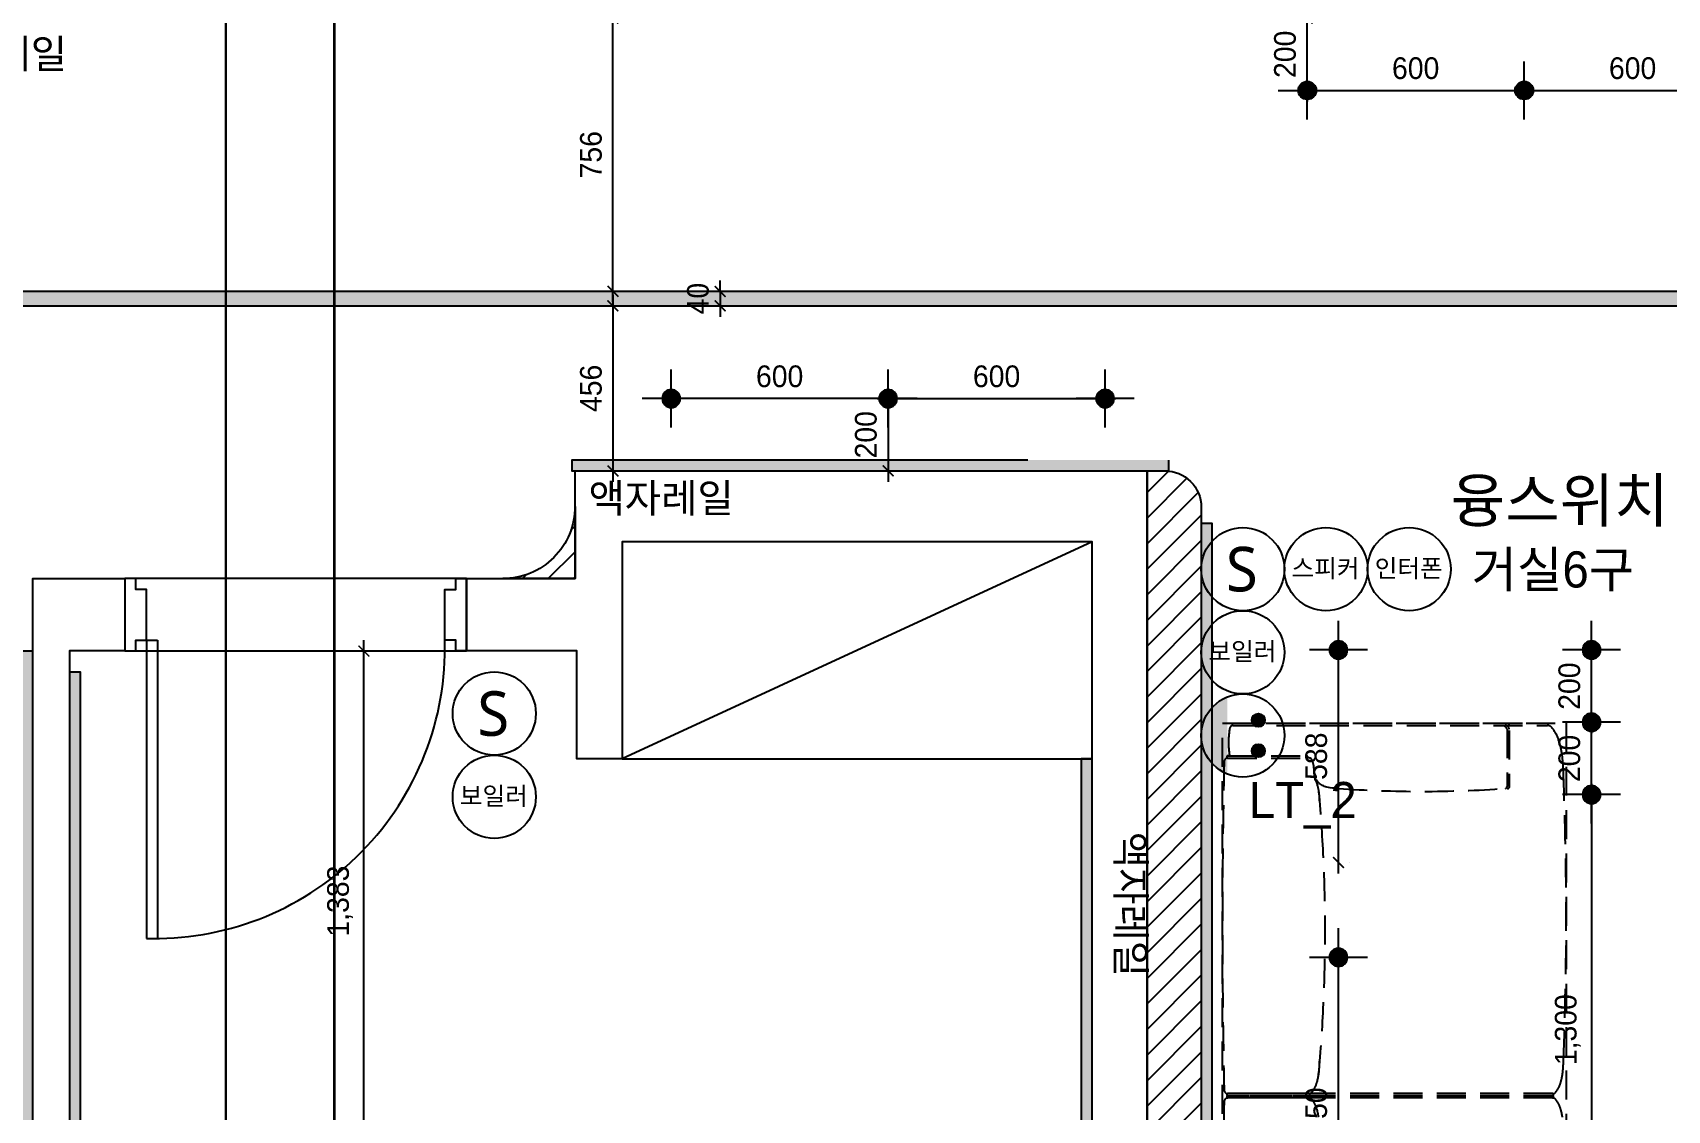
# Model space of a CAD drawing. Header units: inches. Extents: x 3778 to 56227, y -16914 to 35091.
# Drawn here: x 37166 to 41687, y -9039 to -6059 of the extents above; entities that cross this region are included whole.
import ezdxf
from ezdxf.enums import TextEntityAlignment as Align

# ---------------------------------------------------------------- set-up
doc = ezdxf.new("R2010")
doc.units = ezdxf.units.IN
doc.header["$LTSCALE"] = 100
doc.header["$MEASUREMENT"] = 0
doc.header["$PDSIZE"] = 700.071425
doc.linetypes.add('DH-HID2', pattern=[1.2, 0.8, -0.4])
doc.linetypes.add('HID', pattern=[2.5, 1.5, -1])
for name, color, linetype in [('03-WAL NEW', 3, 'Continuous'), ('06-FUR', 6, 'Continuous'), ('07-DIM WAL', 5, 'Continuous'), ('2-con', 2, 'Continuous'), ('3.기호.계단선', 30, 'Continuous'), ('FU-FURM', 251, 'DH-HID2'), ('HAT', 8, 'Continuous'), ('RC-LIGHT', 7, 'Continuous'), ('도면층4', 4, 'Continuous'), ('설비', 140, 'Continuous')]:
    doc.layers.add(name, color=color, linetype=linetype)
doc.layers.add('SS-ED', color=3, linetype='Continuous', lineweight=30)
doc.layers.add('SS-RLRG', color=4, linetype='Continuous', lineweight=35)
doc.styles.add('HY 울릉도 L', font='')
doc.styles.add('코레일둥고', font='Korail_Round_Gothic_Medium.ttf')
doc.styles.get('HY 울릉도 L').set_extended_font_data('HY울릉도L')
doc.dimstyles.new('30', dxfattribs={"dimscale": 30, "dimtxt": 2, "dimasz": 1, "dimexe": 1, "dimexo": 1, "dimgap": 1, "dimtad": 1, "dimdec": 0, "dimrnd": 0.05, "dimdsep": 46, "dimlunit": 6, "dimtxsty": 'HY 울릉도 L', "dimblk": 'ARCHTICK', "dimcen": 2.5, "dimdle": 1, "dimclrd": 133, "dimclre": 133, "dimclrt": 30, "dimadec": 0, "dimazin": 0, "dimtfac": 1, "dimtdec": 0, "dimtix": 1, "dimtmove": 2, "dimatfit": 3, "dimldrblk": 'ARCHTICK', "dimfxl": 0, "dimlwd": -1, "dimlwe": -1, "dimarcsym": 0})

# ---------------------------------------------------------------- blocks, each defined once
blk = doc.blocks.new('cjvjf')
at = {"layer": '2-con'}
for points in [[(150368.5, 65904.5), (150368.5, 66078.5), (150681.5, 66078.5), (150681.5, 70048.5), (149381.5, 70048.5), (149381.5, 69448.5), (149256.5, 69448.5), (149256.5, 69746.5), (148951.5, 69746.5), (148951.5, 69946.5), (149251.5, 69946.5), (149251.5, 70244.5), (150833.5, 70244.5), (150833.5, 65904.5), (150368.5, 65904.5)], [(147751.5, 65904.5), (147751.5, 69946.5), (148006.5, 69946.5), (148006.5, 69746.5), (147853.5, 69746.5), (147853.5, 65904.5), (147751.5, 65904.5)]]:
    blk.add_lwpolyline(points, dxfattribs=at)
at = {"layer": '도면층4'}
for p, q in [((148951.5, 69946.5), (148006.5, 69946.5)), ((148066.5, 69776.5), (148066.5, 68951.5)), ((148066.5, 69776.5), (148096.5, 69776.5)), ((148096.5, 69776.5), (148096.5, 68952.1)), ((148006.5, 69746.5), (148951.5, 69746.5)), ((148066.5, 68951.5), (148096.5, 68951.5))]:
    blk.add_line(p, q, dxfattribs=at)
for points in [[(148006.5, 69746.5), (148036.5, 69746.5), (148036.5, 69776.5), (148066.5, 69776.5), (148066.5, 69916.5), (148036.5, 69916.5), (148036.5, 69946.5), (148006.5, 69946.5), (148006.5, 69746.5)], [(148951.5, 69746.5), (148921.5, 69746.5), (148921.5, 69776.5), (148891.5, 69776.5), (148891.5, 69916.5), (148921.5, 69916.5), (148921.5, 69946.5), (148951.5, 69946.5), (148951.5, 69746.5)]]:
    blk.add_lwpolyline(points, dxfattribs=at)
blk.add_arc((148089, 69754.3), 802.8, 269.4647, 1.5865, dxfattribs=at)
blk = doc.blocks.new('cjscjdeh')
at = {"layer": '03-WAL NEW'}
blk.add_line((148090.5, 73572.9), (148140.5, 73572.9), dxfattribs=at)
for points in [[(148140.5, 73572.9), (148140.5, 73572.9, -0.414214), (148240.5, 73472.9), (148240.5, 69057.9), (147890.5, 69057.9), (147890.5, 69232.9), (148090.5, 69232.9), (148090.5, 73572.9)], [(146508.5, 73474.9), (146508.5, 73474.9, -0.414214), (146308.5, 73274.9), (146308.5, 73274.9)]]:
    blk.add_lwpolyline(points, format="xyb", dxfattribs=at)
blk.add_lwpolyline([(146508.5, 73474.9), (146508.5, 73274.9), (146308.5, 73274.9)], dxfattribs=at)
at = {"layer": '06-FUR', "color": 8}
for p, q in [((147938.5, 73376.9), (146638.5, 72776.9)), ((147938.5, 73376.9), (146638.5, 73376.9)), ((146638.5, 73376.9), (146638.5, 72776.9)), ((147938.5, 72776.9), (147938.5, 73376.9)), ((146638.5, 72776.9), (147938.5, 72776.9))]:
    blk.add_line(p, q, dxfattribs=at)
at = {"layer": 'FU-FURM', "color": 8}
for p, q in [((148328.9, 72874.9), (149092.2, 72874.9)), ((148328.9, 72874.9), (149197.2, 72874.9)), ((148328.9, 72868.9), (149197.2, 72868.9)), ((149086.2, 72858.9), (149086.2, 72699.8)), ((149092.2, 72854.8), (149092.2, 72697.7)), ((148313.9, 72784.9), (148532, 72784.9)), ((148313.9, 72778.9), (148532, 72778.9)), ((148555.5, 72721.7), (148562, 72703.4)), ((148559, 72717.5), (148555.5, 72721.7)), ((148562.3, 72714), (148559, 72717.5)), ((148565.2, 72711), (148562.3, 72714)), ((148568, 72708.5), (148565.2, 72711)), ((148570.7, 72706.4), (148568, 72708.5)), ((148573.2, 72704.7), (148570.7, 72706.4)), ((148575.8, 72703.1), (148573.2, 72704.7)), ((148578.5, 72701.8), (148575.8, 72703.1)), ((148581.3, 72700.6), (148578.5, 72701.8)), ((148584.5, 72699.5), (148581.3, 72700.6)), ((148588.1, 72698.5), (148584.5, 72699.5)), ((148592.4, 72697.6), (148588.1, 72698.5)), ((148597.5, 72696.8), (148592.4, 72697.6)), ((148603.6, 72696), (148597.5, 72696.8)), ((148610.8, 72695.4), (148603.6, 72696)), ((148619.3, 72694.9), (148610.8, 72695.4)), ((148567.9, 71850.9), (148313.9, 71850.9)), ((149212.2, 71850.9), (148313.9, 71850.9)), ((149212.2, 71844.9), (148313.9, 71844.9)), ((148573.9, 71844.9), (148313.9, 71844.9)), ((148573.9, 71844.9), (148313.9, 71844.9)), ((149212.2, 71844.9), (148313.9, 71844.9)), ((148567.9, 71838.9), (148313.9, 71838.9)), ((149212.2, 71838.9), (148313.9, 71838.9))]:
    blk.add_line(p, q, dxfattribs=at)
blk.add_lwpolyline([(149249.5, 72874.9), (149249.5, 69874.9), (148299.5, 69874.9), (148299.5, 72874.9)], close=True, dxfattribs=at)
for centre, radius, start, end in [((148546.7, 72821.9), 230.8, 170.7761, 189.2239), ((148328.9, 72858.9), 10, 90, 180), ((148328.9, 72871.9), 3, 90, 270), ((149082.3, 72866.7), 2.02, 42.7829, 205.9923), ((149076, 72856.3), 10.5, 14.1334, 64.914), ((149082.2, 72858.9), 10, 0, 90), ((149089.1, 72871.9), 3, 270, 90), ((149197.2, 72871.9), 3, 270, 90), ((149197.2, 72851.1), 17.8, 38.8249, 90), ((149128.5, 72795.9), 105.9, 18.4349, 38.8249), ((149016.7, 72758.6), 223.8, 7.8612, 18.4349), ((148837.9, 72733.9), 404.3, 0, 7.8612), ((169652.5, 72314.9), 21353.5, 178.78173, 181.21827), ((148313.9, 72768.9), 10, 90, 180), ((148313.9, 72781.9), 3, 90, 270), ((148532, 72781.9), 3, 270, 90), ((148536.4, 72739), 40.1, 83.8126, 96.1874), ((148539.3, 72771.1), 7.91, 28.4869, 79.6619), ((148504.8, 72752.4), 47.1, 8.0969, 28.4869), ((148453, 72745.1), 99.5, 357.5231, 8.0969), ((148618.6, 72738.5), 66.3, 178.0717, 199.5245), ((148467.7, 72671.9), 99.5, 7.8612, 18.4349), ((149081.2, 72699.8), 5, 275.8215, 0), ((139109.8, 72337.4), 10140.1, 357.75904, 2.24096), ((144259.8, 72299.4), 4323.6, 354.7528, 5.1234), ((148388.2, 72660.9), 179.7, 0, 7.8612), ((148850.9, 75929.6), 3243, 265.9058, 274.0818), ((149089.2, 72697.7), 3, 180, 0), ((148298.3, 71940.9), 269.6, 352.1388, 0), ((148972.6, 71940.9), 269.6, 352.1388, 0), ((148417.6, 71924.4), 149.2, 341.5651, 352.1388), ((149091.9, 71924.4), 149.2, 341.5651, 352.1388), ((148313.9, 71860.9), 10, 180, 270), ((148313.9, 71828.9), 10, 90, 180), ((148313.9, 71847.9), 3, 90, 270), ((148313.9, 71841.9), 3, 90, 270), ((148537.9, 71862.7), 11.9, 270, 321.1751), ((148537.9, 71847.9), 3, 270, 90), ((148537.9, 71841.9), 3, 270, 90), ((148537.9, 71827), 11.9, 38.8249, 90), ((148492.1, 71899.6), 70.6, 321.1751, 341.5651), ((149212.2, 71862.7), 11.9, 270, 321.1751), ((149212.2, 71847.9), 3, 270, 90), ((149212.2, 71841.9), 3, 270, 90), ((149212.2, 71827), 11.9, 38.8249, 90), ((149166.4, 71899.6), 70.6, 321.1751, 341.5651), ((159513.9, 71499.9), 11214.9, 178.31893, 180), ((148492.1, 71790.2), 70.6, 18.4349, 38.8249), ((148417.6, 71765.3), 149.2, 7.8612, 18.4349), ((149166.4, 71790.2), 70.6, 18.4349, 38.8249), ((149091.9, 71765.3), 149.2, 7.8612, 18.4349)]:
    blk.add_arc(centre, radius, start, end, dxfattribs=at)
at = {"layer": 'HAT', "color": 8, "linetype": 'Continuous'}
for p, q in [((148090.5, 73513), (148150, 73572.4)), ((148090.5, 73442.3), (148200.9, 73552.6)), ((148090.5, 73371.6), (148232.1, 73513.1)), ((148090.5, 73300.8), (148240.5, 73450.8)), ((146497.3, 73408.9), (146508.5, 73420.1)), ((148090.5, 73230.1), (148240.5, 73380.1)), ((146434, 73274.9), (146508.5, 73349.4)), ((146363.3, 73274.9), (146374.5, 73286.1)), ((148090.5, 73159.4), (148240.5, 73309.4)), ((146504.7, 73274.9), (146508.5, 73278.7)), ((148090.5, 73088.7), (148240.5, 73238.7)), ((148090.5, 73018), (148240.5, 73168)), ((148090.5, 72947.3), (148240.5, 73097.3)), ((148090.5, 72876.6), (148240.5, 73026.6)), ((148090.5, 72805.9), (148240.5, 72955.9)), ((148090.5, 72735.2), (148240.5, 72885.2)), ((148090.5, 72664.5), (148240.5, 72814.5)), ((148090.5, 72593.7), (148240.5, 72743.7)), ((148090.5, 72523), (148240.5, 72673)), ((148090.5, 72452.3), (148240.5, 72602.3)), ((148090.5, 72381.6), (148240.5, 72531.6)), ((148090.5, 72310.9), (148240.5, 72460.9)), ((148090.5, 72240.2), (148240.5, 72390.2)), ((148090.5, 72169.5), (148240.5, 72319.5)), ((148090.5, 72098.8), (148240.5, 72248.8)), ((148090.5, 72028.1), (148240.5, 72178.1)), ((148090.5, 71957.3), (148240.5, 72107.3)), ((148090.5, 71886.6), (148240.5, 72036.6)), ((148090.5, 71815.9), (148240.5, 71965.9)), ((148090.5, 71745.2), (148240.5, 71895.2)), ((148090.5, 71674.5), (148240.5, 71824.5))]:
    blk.add_line(p, q, dxfattribs=at)
blk.add_blockref('cjvjf', (-2743, 3328.4))
blk = doc.blocks.new('1')
at = {"linetype": 'Continuous'}
h = blk.add_hatch(color=4, dxfattribs=at)
h.dxf.hatch_style = 1
edge = h.paths.add_edge_path()
edge.add_arc((11539653.5, -14273503.8), 37.5, 0, 360)
at = {"color": 1, "linetype": 'Continuous'}
for p, q in [((11539653.5, -14273637.1), (11539653.5, -14273370.5)), ((11539520.2, -14273503.8), (11539786.8, -14273503.8))]:
    blk.add_line(p, q, dxfattribs=at)
at = {"color": 4, "linetype": 'Continuous'}
for radius in [41.5, 37.5]:
    blk.add_circle((11539653.5, -14273503.8), radius, dxfattribs=at)
blk = doc.blocks.new('_ArchTick')
at = {"color": 0, "linetype": 'ByBlock', "const_width": 0.15}
blk.add_lwpolyline([(-0.5, -0.5), (0.5, 0.5)], dxfattribs=at)
blk = doc.blocks.new('*D317')
at = {"layer": '07-DIM WAL', "color": 133}
for p, q in [((41477, -8136.1), (41477, -9496.1)), ((41507, -8166.1), (41507, -8166.1)), ((41507, -9466.1), (41507, -9466.1))]:
    blk.add_line(p, q, dxfattribs=at)
at = {"layer": 'Defpoints', "color": 0}
for p in [(41477, -8166.1), (41477, -9466.1), (41477, -9466.1)]:
    blk.add_point(p, dxfattribs=at)
at = {"layer": '07-DIM WAL', "color": 133, "xscale": 30, "yscale": 30, "zscale": 30}
for p, rotation in [((41477, -8166.1), 90), ((41477, -9466.1), 270)]:
    blk.add_blockref('_ArchTick', p, dxfattribs=dict(at, rotation=rotation))
at = {"layer": '07-DIM WAL', "color": 30, "insert": (41411.1, -8816.1), "char_height": 60, "attachment_point": 5, "rotation": 90, "style": 'HY 울릉도 L'}
blk.add_mtext('1,300', dxfattribs=at)
blk = doc.blocks.new('*D318')
at = {"layer": '07-DIM WAL', "color": 133}
for p, q in [((41477, -7966.1), (41477, -7936.1)), ((41477, -8166.1), (41477, -7966.1)), ((41507, -7966.1), (41507, -7966.1)), ((41477, -8166.1), (41477, -8196.1)), ((41507, -8166.1), (41507, -8166.1))]:
    blk.add_line(p, q, dxfattribs=at)
at = {"layer": 'Defpoints', "color": 0}
for p in [(41477, -7966.1), (41477, -7966.1), (41477, -8166.1)]:
    blk.add_point(p, dxfattribs=at)
at = {"layer": '07-DIM WAL', "color": 133, "xscale": 30, "yscale": 30, "zscale": 30}
for p, rotation in [((41477, -7966.1), 270), ((41477, -8166.1), 90)]:
    blk.add_blockref('_ArchTick', p, dxfattribs=dict(at, rotation=rotation))
at = {"layer": '07-DIM WAL', "color": 30, "insert": (41415.8, -8066.1), "char_height": 60, "attachment_point": 5, "rotation": 90, "style": 'HY 울릉도 L'}
blk.add_mtext('200', dxfattribs=at)
blk = doc.blocks.new('*D319')
at = {"layer": '07-DIM WAL', "color": 133}
for p, q in [((41447, -7766.1), (41447, -7766.1)), ((41477, -7766.1), (41477, -7736.1)), ((41477, -7966.1), (41477, -7766.1)), ((41477, -7966.1), (41477, -7996.1)), ((41507, -7966.1), (41507, -7966.1))]:
    blk.add_line(p, q, dxfattribs=at)
at = {"layer": 'Defpoints', "color": 0}
for p in [(41477, -7766.1), (41477, -7766.1), (41477, -7966.1)]:
    blk.add_point(p, dxfattribs=at)
at = {"layer": '07-DIM WAL', "color": 133, "xscale": 30, "yscale": 30, "zscale": 30}
for p, rotation in [((41477, -7766.1), 270), ((41477, -7966.1), 90)]:
    blk.add_blockref('_ArchTick', p, dxfattribs=dict(at, rotation=rotation))
at = {"layer": '07-DIM WAL', "color": 30, "insert": (41415.8, -7866.1), "char_height": 60, "attachment_point": 5, "rotation": 90, "style": 'HY 울릉도 L'}
blk.add_mtext('200', dxfattribs=at)
blk = doc.blocks.new('*D326')
at = {"layer": '07-DIM WAL', "color": 133}
for p, q in [((40777, -9496.1), (40777, -8586.1)), ((40807, -8616.1), (40807, -8616.1)), ((40807, -9466.1), (40807, -9466.1))]:
    blk.add_line(p, q, dxfattribs=at)
at = {"layer": 'Defpoints', "color": 0}
for p in [(40777, -8616.1), (40777, -8616.1), (40777, -9466.1)]:
    blk.add_point(p, dxfattribs=at)
at = {"layer": '07-DIM WAL', "color": 133, "xscale": 30, "yscale": 30, "zscale": 30}
for p, rotation in [((40777, -8616.1), 90), ((40777, -9466.1), 270)]:
    blk.add_blockref('_ArchTick', p, dxfattribs=dict(at, rotation=rotation))
at = {"layer": '07-DIM WAL', "color": 30, "insert": (40715.7, -9041.1), "char_height": 60, "attachment_point": 5, "rotation": 90, "style": 'HY 울릉도 L'}
blk.add_mtext('850', dxfattribs=at)
blk = doc.blocks.new('*D327')
at = {"layer": '07-DIM WAL', "color": 133}
for p, q in [((40777, -8383.8), (40777, -7736.1)), ((40807, -7766.1), (40807, -7766.1)), ((40807, -8353.8), (40807, -8353.8))]:
    blk.add_line(p, q, dxfattribs=at)
at = {"layer": 'Defpoints', "color": 0}
for p in [(40777, -7766.1), (40777, -7766.1), (40777, -8353.8)]:
    blk.add_point(p, dxfattribs=at)
at = {"layer": '07-DIM WAL', "color": 133, "xscale": 30, "yscale": 30, "zscale": 30}
for p, rotation in [((40777, -7766.1), 90), ((40777, -8353.8), 270)]:
    blk.add_blockref('_ArchTick', p, dxfattribs=dict(at, rotation=rotation))
at = {"layer": '07-DIM WAL', "color": 30, "insert": (40715.7, -8059.9), "char_height": 60, "attachment_point": 5, "rotation": 90, "style": 'HY 울릉도 L'}
blk.add_mtext('588', dxfattribs=at)
blk = doc.blocks.new('*D330')
at = {"layer": '07-DIM WAL', "color": 133}
for p, q in [((40690.6, -6019), (40690.6, -5989)), ((40660.6, -6019), (40660.6, -6019)), ((40690.6, -6219), (40690.6, -6019)), ((40690.6, -6219), (40690.6, -6249)), ((40720.6, -6219), (40720.6, -6219))]:
    blk.add_line(p, q, dxfattribs=at)
at = {"layer": 'Defpoints', "color": 0}
for p in [(40690.6, -6019), (40690.6, -6019), (40690.6, -6219)]:
    blk.add_point(p, dxfattribs=at)
at = {"layer": '07-DIM WAL', "color": 133, "xscale": 30, "yscale": 30, "zscale": 30}
for p, rotation in [((40690.6, -6019), 270), ((40690.6, -6219), 90)]:
    blk.add_blockref('_ArchTick', p, dxfattribs=dict(at, rotation=rotation))
at = {"layer": '07-DIM WAL', "color": 30, "insert": (40629.4, -6119), "char_height": 60, "attachment_point": 5, "rotation": 90, "style": 'HY 울릉도 L'}
blk.add_mtext('200', dxfattribs=at)
blk = doc.blocks.new('*D331')
at = {"layer": '07-DIM WAL', "color": 133}
for p, q in [((40660.6, -6219), (41320.6, -6219)), ((40690.6, -6249), (40690.6, -6249)), ((41290.6, -6249), (41290.6, -6249))]:
    blk.add_line(p, q, dxfattribs=at)
at = {"layer": 'Defpoints', "color": 0}
for p in [(40690.6, -6219), (41290.6, -6219), (41290.6, -6219)]:
    blk.add_point(p, dxfattribs=at)
at = {"layer": '07-DIM WAL', "color": 133, "xscale": 30, "yscale": 30, "zscale": 30, "rotation": 180}
blk.add_blockref('_ArchTick', (40690.6, -6219), dxfattribs=at)
at = {"layer": '07-DIM WAL', "color": 133, "xscale": 30, "yscale": 30, "zscale": 30}
blk.add_blockref('_ArchTick', (41290.6, -6219), dxfattribs=at)
at = {"layer": '07-DIM WAL', "color": 30, "insert": (40990.6, -6157.7), "char_height": 60, "attachment_point": 5, "style": 'HY 울릉도 L'}
blk.add_mtext('600', dxfattribs=at)
blk = doc.blocks.new('*D332')
at = {"layer": '07-DIM WAL', "color": 133}
blk.add_line((41260.6, -6219), (41920.6, -6219), dxfattribs=at)
at = {"layer": 'Defpoints', "color": 0}
for p in [(41290.6, -6219), (41890.6, -6219), (41890.6, -6219)]:
    blk.add_point(p, dxfattribs=at)
at = {"layer": '07-DIM WAL', "color": 133, "xscale": 30, "yscale": 30, "zscale": 30, "rotation": 180}
blk.add_blockref('_ArchTick', (41290.6, -6219), dxfattribs=at)
at = {"layer": '07-DIM WAL', "color": 133, "xscale": 30, "yscale": 30, "zscale": 30}
blk.add_blockref('_ArchTick', (41890.6, -6219), dxfattribs=at)
at = {"layer": '07-DIM WAL', "color": 30, "insert": (41590.6, -6157.7), "char_height": 60, "attachment_point": 5, "style": 'HY 울릉도 L'}
blk.add_mtext('600', dxfattribs=at)
blk = doc.blocks.new('*D334')
at = {"layer": '07-DIM WAL', "color": 133}
blk.add_line((39501.5, -7071), (40161.5, -7071), dxfattribs=at)
at = {"layer": 'Defpoints', "color": 0}
for p in [(39531.5, -7071), (40131.5, -7071), (40131.5, -7071)]:
    blk.add_point(p, dxfattribs=at)
at = {"layer": '07-DIM WAL', "color": 133, "xscale": 30, "yscale": 30, "zscale": 30, "rotation": 180}
blk.add_blockref('_ArchTick', (39531.5, -7071), dxfattribs=at)
at = {"layer": '07-DIM WAL', "color": 133, "xscale": 30, "yscale": 30, "zscale": 30}
blk.add_blockref('_ArchTick', (40131.5, -7071), dxfattribs=at)
at = {"layer": '07-DIM WAL', "color": 30, "insert": (39831.5, -7009.7), "char_height": 60, "attachment_point": 5, "style": 'HY 울릉도 L'}
blk.add_mtext('600', dxfattribs=at)
blk = doc.blocks.new('*D222')
at = {"layer": '07-DIM WAL', "color": 133}
for p, q in [((39531.5, -7071), (39531.5, -7041)), ((39531.5, -7071), (39531.5, -7271)), ((39561.5, -7071), (39561.5, -7071)), ((39531.5, -7271), (39531.5, -7301)), ((39561.5, -7271), (39561.5, -7271))]:
    blk.add_line(p, q, dxfattribs=at)
at = {"layer": 'Defpoints', "color": 0}
for p in [(39531.5, -7071), (39531.5, -7271), (39531.5, -7271)]:
    blk.add_point(p, dxfattribs=at)
at = {"layer": '07-DIM WAL', "color": 133, "xscale": 30, "yscale": 30, "zscale": 30}
for p, rotation in [((39531.5, -7071), 270), ((39531.5, -7271), 90)]:
    blk.add_blockref('_ArchTick', p, dxfattribs=dict(at, rotation=rotation))
at = {"layer": '07-DIM WAL', "color": 30, "insert": (39470.2, -7171), "char_height": 60, "attachment_point": 5, "rotation": 90, "style": 'HY 울릉도 L'}
blk.add_mtext('200', dxfattribs=at)
blk = doc.blocks.new('*D335')
at = {"layer": '07-DIM WAL', "color": 133}
for p, q in [((39561.5, -7071), (38901.5, -7071)), ((38931.5, -7101), (38931.5, -7101))]:
    blk.add_line(p, q, dxfattribs=at)
at = {"layer": 'Defpoints', "color": 0}
for p in [(38931.5, -7071), (38931.5, -7071), (39531.5, -7071)]:
    blk.add_point(p, dxfattribs=at)
at = {"layer": '07-DIM WAL', "color": 133, "xscale": 30, "yscale": 30, "zscale": 30, "rotation": 180}
blk.add_blockref('_ArchTick', (38931.5, -7071), dxfattribs=at)
at = {"layer": '07-DIM WAL', "color": 133, "xscale": 30, "yscale": 30, "zscale": 30}
blk.add_blockref('_ArchTick', (39531.5, -7071), dxfattribs=at)
at = {"layer": '07-DIM WAL', "color": 30, "insert": (39231.5, -7009.7), "char_height": 60, "attachment_point": 5, "style": 'HY 울릉도 L'}
blk.add_mtext('600', dxfattribs=at)
blk = doc.blocks.new('*D227')
at = {"layer": '07-DIM WAL', "color": 133}
for p, q in [((38081.5, -9182), (38081.5, -7739)), ((38111.5, -7769), (38111.5, -7769)), ((38111.5, -9152), (38111.5, -9152))]:
    blk.add_line(p, q, dxfattribs=at)
at = {"layer": 'Defpoints', "color": 0}
for p in [(38081.5, -7769), (38081.5, -7769), (38081.5, -9152)]:
    blk.add_point(p, dxfattribs=at)
at = {"layer": '07-DIM WAL', "color": 133, "xscale": 30, "yscale": 30, "zscale": 30}
for p, rotation in [((38081.5, -7769), 90), ((38081.5, -9152), 270)]:
    blk.add_blockref('_ArchTick', p, dxfattribs=dict(at, rotation=rotation))
at = {"layer": '07-DIM WAL', "color": 30, "insert": (38015.6, -8460.5), "char_height": 60, "attachment_point": 5, "rotation": 90, "style": 'HY 울릉도 L'}
blk.add_mtext('1,383', dxfattribs=at)
blk = doc.blocks.new('SW')
at = {"layer": '설비', "color": 140}
blk.add_circle((11533254.1, -14277699.4), 184, dxfattribs=at)
at = {"layer": '설비', "color": 140, "insert": (11533320, -14277600.8), "char_height": 197.143, "attachment_point": 3, "style": '코레일둥고'}
blk.add_mtext_dynamic_manual_height_columns('{\\fMalgun Gothic|b0|i0|c129|p50;S}', width=314.327, gutter_width=2.19, heights=[0], dxfattribs=at)
blk = doc.blocks.new('egoo')
at = {"layer": '설비'}
h = blk.add_hatch(color=140, dxfattribs=at)
edge = h.paths.add_edge_path()
edge.add_arc((1015645.3, 443433.7), 22.3, 0, 360)
h = blk.add_hatch(color=140, dxfattribs=at)
edge = h.paths.add_edge_path()
edge.add_arc((1015747.7, 443433.7), 22.3, 0, 360)
h = blk.add_hatch(color=140, dxfattribs=at)
edge = h.paths.add_edge_path()
edge.add_line((1015826.3, 443329.1), (1015566.6, 443329.1))
edge.add_ellipse((1015696.5, 443381.5), major_axis=(99, 99), ratio=1, start_angle=156.9578, end_angle=293.0422)
at = {"layer": '설비', "color": 140}
for centre, radius in [((1015696.5, 443381.5), 140), ((1015645.3, 443433.7), 22.3), ((1015747.7, 443433.7), 22.3)]:
    blk.add_circle(centre, radius, dxfattribs=at)
blk = doc.blocks.new('*D361')
at = {"layer": '2-con', "color": 133}
for p, q in [((39067, -6774.5), (39067, -6744.5)), ((39067, -6774.5), (39067, -6814.5)), ((39097, -6774.5), (39097, -6774.5)), ((39067, -6814.5), (39067, -6844.5)), ((39097, -6814.5), (39097, -6814.5))]:
    blk.add_line(p, q, dxfattribs=at)
at = {"layer": 'Defpoints', "color": 0}
for p in [(39067, -6774.5), (39067, -6814.5), (39067, -6814.5)]:
    blk.add_point(p, dxfattribs=at)
at = {"layer": '2-con', "color": 133, "xscale": 30, "yscale": 30, "zscale": 30}
for p, rotation in [((39067, -6774.5), 270), ((39067, -6814.5), 90)]:
    blk.add_blockref('_ArchTick', p, dxfattribs=dict(at, rotation=rotation))
at = {"layer": '2-con', "color": 30, "insert": (39005.7, -6794.5), "char_height": 60, "attachment_point": 5, "rotation": 90, "style": 'HY 울릉도 L'}
blk.add_mtext('40', dxfattribs=at)
blk = doc.blocks.new('*D366')
at = {"layer": '07-DIM WAL', "color": 133}
for p, q in [((38770.4, -6804.5), (38770.4, -5989)), ((38800.4, -6019), (38800.4, -6019)), ((38800.4, -6774.5), (38800.4, -6774.5))]:
    blk.add_line(p, q, dxfattribs=at)
at = {"layer": 'Defpoints', "color": 0}
for p in [(38770.4, -6019), (38770.4, -6019), (38770.4, -6774.5)]:
    blk.add_point(p, dxfattribs=at)
at = {"layer": '07-DIM WAL', "color": 133, "xscale": 30, "yscale": 30, "zscale": 30}
for p, rotation in [((38770.4, -6019), 90), ((38770.4, -6774.5), 270)]:
    blk.add_blockref('_ArchTick', p, dxfattribs=dict(at, rotation=rotation))
at = {"layer": '07-DIM WAL', "color": 30, "insert": (38709.7, -6396.7), "char_height": 60, "attachment_point": 5, "rotation": 90, "style": 'HY 울릉도 L'}
blk.add_mtext('756', dxfattribs=at)
blk = doc.blocks.new('*D367')
at = {"layer": '07-DIM WAL', "color": 133}
for p, q in [((38770.4, -6784.5), (38770.4, -7301)), ((38800.4, -6814.5), (38800.4, -6814.5)), ((38800.4, -7271), (38800.4, -7271))]:
    blk.add_line(p, q, dxfattribs=at)
at = {"layer": 'Defpoints', "color": 0}
for p in [(38770.4, -6814.5), (38770.4, -7271), (38770.4, -7271)]:
    blk.add_point(p, dxfattribs=at)
at = {"layer": '07-DIM WAL', "color": 133, "xscale": 30, "yscale": 30, "zscale": 30}
for p, rotation in [((38770.4, -6814.5), 90), ((38770.4, -7271), 270)]:
    blk.add_blockref('_ArchTick', p, dxfattribs=dict(at, rotation=rotation))
at = {"layer": '07-DIM WAL', "color": 30, "insert": (38709.7, -7042.7), "char_height": 60, "attachment_point": 5, "rotation": 90, "style": 'HY 울릉도 L'}
blk.add_mtext('456', dxfattribs=at)
blk = doc.blocks.new('dpdjzjs')
at = {"layer": 'SS-ED'}
blk.add_line((173670.3, 96295.1), (173670.3, 91531.8), dxfattribs=at)
at = {"layer": 'SS-RLRG', "color": 4}
blk.add_line((173970.3, 96495.1), (173970.3, 91931.8), dxfattribs=at)

msp = doc.modelspace()

# ---------------------------------------------------------------- hatches: boundary and pattern name
at = {"layer": '3.기호.계단선'}
h = msp.add_hatch(color=10, dxfattribs=at)
h.dxf.hatch_style = 1
h.paths.add_polyline_path([(40308.2, -7241), (38656.5, -7241), (38656.5, -7271), (40308.2, -7271)])
h = msp.add_hatch(color=10, dxfattribs=at)
h.dxf.hatch_style = 1
h.paths.add_polyline_path([(40397.5, -7416), (40397.5, -11786), (40427.5, -11786), (40427.5, -7416)])
h = msp.add_hatch(color=10, dxfattribs=at)
h.dxf.hatch_style = 1
h.paths.add_polyline_path([(37135.5, -7769), (37135.6, -13643.2), (37165.6, -13643.2), (37165.5, -7769)])
h = msp.add_hatch(color=10, dxfattribs=at)
h.dxf.hatch_style = 1
h.paths.add_polyline_path([(37267.5, -7827), (37267.5, -11437), (37297.5, -11437), (37297.5, -7827)])
h = msp.add_hatch(color=10, dxfattribs=at)
h.dxf.hatch_style = 1
h.paths.add_polyline_path([(40065.5, -8067), (40065.5, -11437), (40095.5, -11437), (40095.5, -8067)])
at = {"layer": '설비'}
h = msp.add_hatch(dxfattribs=at)
h.set_pattern_fill('DOTS', color=140, scale=10)
h.set_pattern_definition([(0, (-135902.865, -82053.96), (7.9375, 15.875), [0, -15.875])])
h.paths.add_polyline_path([(44331.5, -3114.5), (44331.5, -6774.5), (36271.5, -6774.5), (36271.5, -6814.5), (44371.5, -6814.5), (44371.5, -3114.5)])

# ---------------------------------------------------------------- linework, layer by layer
at = {"layer": '3.기호.계단선', "color": 10}
for points in [[(39917.6, -7241), (38656.5, -7241), (38656.5, -7271), (40308.2, -7271), (40308.2, -7241)], [(40397.5, -7416), (40397.5, -11786), (40427.5, -11786), (40427.5, -7416), (40397.5, -7416)], [(37135.5, -8078.2), (37135.6, -13643.2), (37165.6, -13643.2), (37165.5, -7769), (37135.5, -7769)], [(37267.5, -7827), (37267.5, -11437), (37297.5, -11437), (37297.5, -7827), (37267.5, -7827)], [(40065.5, -8067), (40065.5, -11437), (40095.5, -11437), (40095.5, -8067), (40065.5, -8067)]]:
    msp.add_lwpolyline(points, dxfattribs=at)
at = {"layer": '설비', "color": 140}
msp.add_lwpolyline([(44331.5, -3114.5), (44331.5, -6774.5), (36271.5, -6774.5), (36271.5, -6814.5), (44371.5, -6814.5), (44371.5, -3114.5), (44331.5, -3114.5)], dxfattribs=at)
for centre in [(40742.5, -7542.6), (40972.5, -7542.6), (40512.5, -7772.6), (38442.2, -8172)]:
    msp.add_circle(centre, 115, dxfattribs=at)

# ---------------------------------------------------------------- block references
msp.add_blockref('cjscjdeh', (-107843, -80843.8))
at = {"layer": '2-con'}
msp.add_blockref('dpdjzjs', (-135970.9, -101830.4), dxfattribs=at)
at = {"layer": 'RC-LIGHT', "yscale": 0.6024096385271789, "zscale": 0.6024096385271789}
for p, xscale in [((-6910907.8, 8592277.3), 0.6024096385271789), ((-6910307.8, 8592277.3), 0.6024096385271789), ((6990530, 8591425.3), -0.6024096385271789), ((6991130, 8591425.3), -0.6024096385271789), ((6991730, 8591425.3), -0.6024096385271789), ((6992375.5, 8590730.2), -0.6024096385271789), ((6993075.5, 8590730.2), -0.6024096385271789), ((6993075.5, 8590530.2), -0.6024096385271789), ((6993075.5, 8590330.2), -0.6024096385271789), ((6992375.5, 8589880.2), -0.6024096385271789)]:
    msp.add_blockref('1', p, dxfattribs=dict(at, xscale=xscale))
at = {"layer": '설비', "color": 140, "xscale": 0.625, "yscale": 0.625, "zscale": 0.625}
for p in [(-7167771.2, 8916019.6), (-7169841.6, 8915620.2)]:
    msp.add_blockref('SW', p, dxfattribs=at)
at = {"layer": '설비', "color": 140, "xscale": 0.8214285869294655, "yscale": 0.8214285869294655, "zscale": 0.8214285869294655, "rotation": 270}
msp.add_blockref('egoo', (-323693.7, 826319.6), dxfattribs=at)

# ---------------------------------------------------------------- texts
at = {"layer": '3.기호.계단선', "color": 10, "style": '코레일둥고'}
for p in [(36858.9, -6157.6), (38702.8, -7386.1)]:
    msp.add_text('액자레일', height=80, dxfattribs=at).set_placement(p)
at = {"layer": '3.기호.계단선', "linetype": 'HID', "style": '코레일둥고'}
msp.add_text('LT_2', height=100, dxfattribs=at).set_placement((40529.2, -8231.1))
at = {"layer": '3.기호.계단선', "color": 10, "style": '코레일둥고'}
msp.add_text('액자레일', height=80, rotation=270, dxfattribs=at).set_placement((40162.8, -8268.8))
at = {"layer": 'RC-LIGHT', "color": 10, "style": '코레일둥고'}
msp.add_text('융스위치', height=120, dxfattribs=at).set_placement((41087.7, -7292.4), align=Align.TOP_LEFT)
at = {"layer": '설비', "color": 140, "style": '코레일둥고'}
for s, height, p in [('거실6구', 100, (41145.5, -7593.4)), ('스피커', 50, (40647.2, -7565.1)), ('인터폰', 50, (40877.2, -7565.1)), ('보일러', 50, (40417.2, -7795.1)), ('보일러', 50, (38346.9, -8194.5))]:
    msp.add_text(s, height=height, dxfattribs=at).set_placement(p)

# ---------------------------------------------------------------- dimensions: what is measured, and where the dimension line sits
at = {"layer": '07-DIM WAL'}
for base, p1, p2, override, picture, middle in [((38770.3751, -6018.9514), (38770.3751, -6774.5122), (38770.3751, -6018.9514), {"dimfxl": 1.25, "dimarcsym": 2}, '*D366', (38709.7238, -6396.7318)), ((40690.6, -6019), (40690.6, -6219), (40690.6, -6019), {"dimfxl": 1.25, "dimarcsym": 2}, '*D330', (40629.4, -6119)), ((38770.3751, -7270.9514), (38770.3751, -6814.5122), (38770.3751, -7270.9514), {"dimfxl": 1.25, "dimarcsym": 2}, '*D367', (38709.7238, -7042.7318)), ((39531.5, -7271), (39531.5, -7071), (39531.5, -7271), {"dimfxl": 1.25, "dimarcsym": 2}, '*D222', (39470.2, -7171)), ((38081.5, -7769), (38081.5, -9152), (38081.5, -7769), {"dimfxl": 1.25, "dimarcsym": 2}, '*D227', (38015.6, -8460.5)), ((40777, -7766.1), (40777, -8353.8), (40777, -7766.1), {"dimfxl": 1.25, "dimarcsym": 2}, '*D327', (40715.7, -8059.9)), ((41477, -7766.1), (41477, -7966.1), (41477, -7766.1), {"dimfxl": 1.25, "dimarcsym": 2}, '*D319', (41415.8, -7866.1)), ((41477, -7966.1), (41477, -8166.1), (41477, -7966.1), {"dimfxl": 1.25, "dimarcsym": 2}, '*D318', (41415.8, -8066.1)), ((41477, -9466.1), (41477, -8166.1), (41477, -9466.1), {"dimfxl": 2, "dimarcsym": 2}, '*D317', (41411.1, -8816.1)), ((40777, -8616.1), (40777, -9466.1), (40777, -8616.1), {"dimfxl": 1.25, "dimarcsym": 2}, '*D326', (40715.7, -9041.1))]:
    dim = msp.add_linear_dim(base=base, p1=p1, p2=p2, angle=90, dimstyle='30', override=override, dxfattribs=at)
    dim.commit()
    dim.dimension.update_dxf_attribs({"geometry": picture, "text_midpoint": middle})
for base, p1, p2, picture, middle in [((41290.6, -6219), (40690.6, -6219), (41290.6, -6219), '*D331', (40990.6, -6157.7)), ((41890.6, -6219), (41290.6, -6219), (41890.6, -6219), '*D332', (41590.6, -6157.7)), ((38931.5, -7071), (39531.5, -7071), (38931.5, -7071), '*D335', (39231.5, -7009.7)), ((40131.5, -7071), (39531.5, -7071), (40131.5, -7071), '*D334', (39831.5, -7009.7))]:
    dim = msp.add_linear_dim(base=base, p1=p1, p2=p2, dimstyle='30', override={"dimfxl": 1.25, "dimarcsym": 2}, dxfattribs=at)
    dim.commit()
    dim.dimension.update_dxf_attribs({"geometry": picture, "text_midpoint": middle})
at = {"layer": '2-con'}
dim = msp.add_linear_dim(base=(39067, -6814.5), p1=(39067, -6774.5), p2=(39067, -6814.5), angle=90, dimstyle='30', override={"dimfxl": 1.25, "dimarcsym": 2}, dxfattribs=at)
dim.commit()
dim.dimension.update_dxf_attribs({"geometry": '*D361', "text_midpoint": (39005.7, -6794.5)})

doc.saveas('drawing.dxf')
